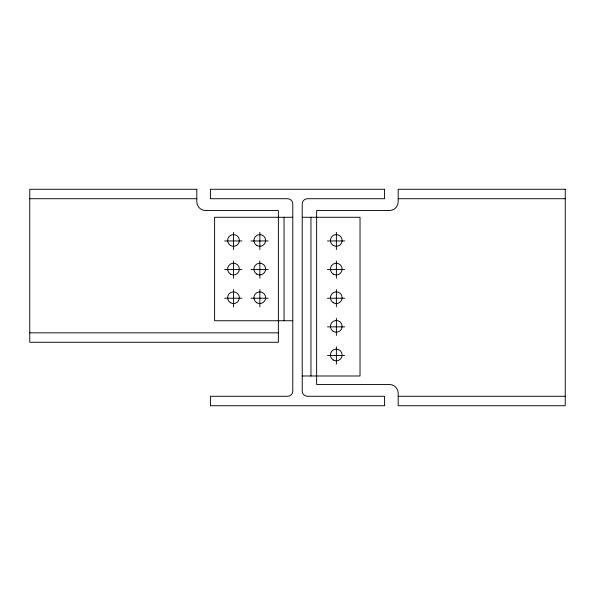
<?xml version="1.0" encoding="UTF-8"?>
<svg xmlns="http://www.w3.org/2000/svg" width="595" height="595" viewBox="0 0 595 595"><rect width="100%" height="100%" fill="white"/><g stroke="black" fill="none" stroke-linecap="round" stroke-linejoin="round"><path stroke-width="0.89" d="M29.75 198.715L196.811 198.715M398.189 198.715L565.25 198.715M292.777 217.272L214.617 217.272L214.617 320.742L292.777 320.742M302.223 217.272L360.027 217.272L360.027 375.988L302.223 375.988M224.657 240.953L241.92 240.953M250.941 240.953L268.204 240.953M327.466 240.953L344.721 240.953M224.657 269.587L241.92 269.587M250.941 269.587L268.204 269.587M327.466 269.587L344.721 269.587M224.657 298.221L241.92 298.221M250.941 298.221L268.204 298.221M327.466 298.221L344.721 298.221M327.466 326.863L344.721 326.863M29.75 332.836L278.363 332.836M327.466 355.498L344.721 355.498M398.189 396.285L565.25 396.285M336.383 232.318L336.383 249.58M336.383 260.96L336.383 278.215M336.383 289.594L336.383 306.856M336.383 318.228L336.383 335.491M336.383 346.863L336.383 364.125M310.954 217.272L310.954 375.988M284.046 217.272L284.046 320.742M259.859 232.318L259.859 249.58M259.859 260.96L259.859 278.215M259.859 289.594L259.859 306.856M233.575 232.318L233.575 249.58M233.575 260.96L233.575 278.215M233.575 289.594L233.575 306.856M196.811 189.269L29.75 189.269L29.75 342.281L278.363 342.281L278.363 210.541L205.58 210.541A8.769 8.769 0 0 1 196.811 201.772L196.811 189.269M384.578 189.269L210.422 189.269L210.422 198.715L287.511 198.715A5.258 5.258 0 0 1 292.777 203.973L292.777 391.027A5.258 5.258 0 0 1 287.511 396.285L210.422 396.285L210.422 405.731L384.578 405.731L384.578 396.285L307.451 396.285A5.258 5.258 0 0 1 302.223 391.027L302.223 203.973A5.258 5.258 0 0 1 307.451 198.715L384.578 198.715L384.578 189.269M565.25 189.269L398.189 189.269L398.189 201.772A8.769 8.769 0 0 1 389.42 210.541L316.637 210.541L316.637 384.459L389.42 384.459A8.769 8.769 0 0 1 398.189 393.228L398.189 405.731L565.25 405.731L565.25 189.269M333.282 245.49A5.876 5.876 0 0 0 342.177 240.529A5.876 5.876 0 0 0 333.438 235.308A5.876 5.876 0 0 0 333.282 245.49M333.282 274.124A5.876 5.876 0 0 0 342.177 269.171A5.876 5.876 0 0 0 333.438 263.942A5.876 5.876 0 0 0 333.282 274.124M333.282 302.758A5.876 5.876 0 0 0 342.177 297.805A5.876 5.876 0 0 0 333.438 292.584A5.876 5.876 0 0 0 333.282 302.758M333.282 331.393A5.876 5.876 0 0 0 342.177 326.439A5.876 5.876 0 0 0 333.438 321.218A5.876 5.876 0 0 0 333.282 331.393M333.282 360.027A5.876 5.876 0 0 0 342.177 355.074A5.876 5.876 0 0 0 333.438 349.853A5.876 5.876 0 0 0 333.282 360.027M256.757 302.758A5.876 5.876 0 0 0 265.653 297.805A5.876 5.876 0 0 0 256.914 292.584A5.876 5.876 0 0 0 256.757 302.758M256.757 274.124A5.876 5.876 0 0 0 265.653 269.171A5.876 5.876 0 0 0 256.914 263.942A5.876 5.876 0 0 0 256.757 274.124M256.757 245.49A5.876 5.876 0 0 0 265.653 240.529A5.876 5.876 0 0 0 256.914 235.308A5.876 5.876 0 0 0 256.757 245.49M230.473 245.49A5.876 5.876 0 0 0 239.368 240.529A5.876 5.876 0 0 0 230.629 235.308A5.876 5.876 0 0 0 230.473 245.49M230.473 274.124A5.876 5.876 0 0 0 239.368 269.171A5.876 5.876 0 0 0 230.629 263.942A5.876 5.876 0 0 0 230.473 274.124M230.473 302.758A5.876 5.876 0 0 0 239.368 297.805A5.876 5.876 0 0 0 230.629 292.584A5.876 5.876 0 0 0 230.473 302.758"/></g></svg>
